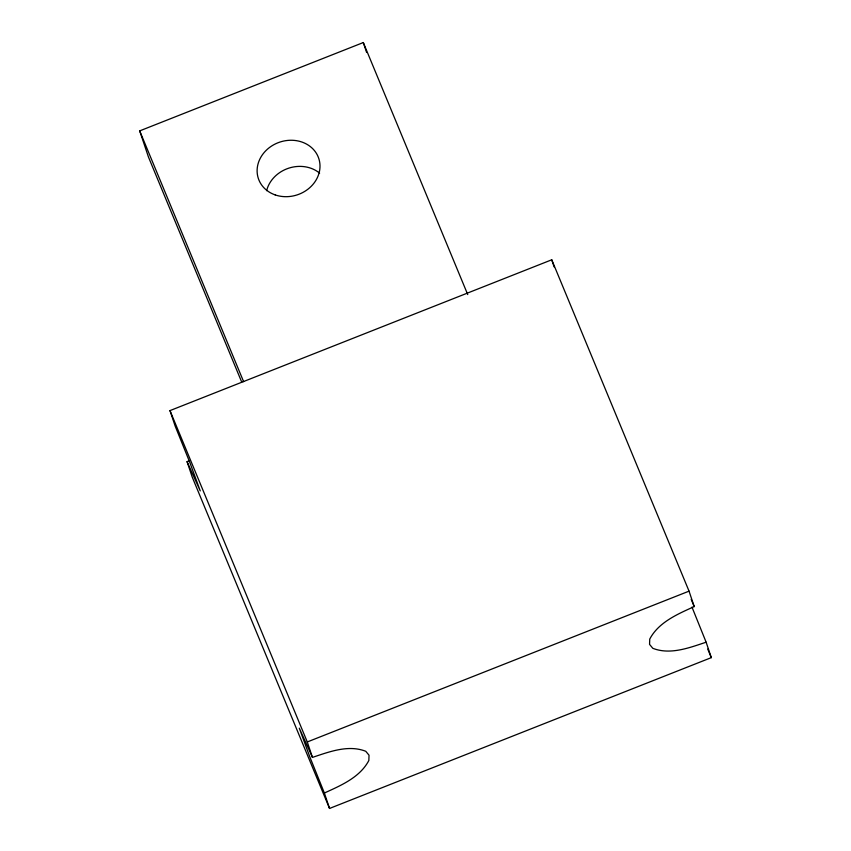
<?xml version="1.0" encoding="UTF-8"?>
<svg xmlns="http://www.w3.org/2000/svg" width="851" height="851" viewBox="0 0 851 851"><rect width="100%" height="100%" fill="white"/><g stroke="black" fill="none" stroke-linecap="round" stroke-linejoin="round"><path stroke-width="1.28" d="M691.98 607.114L706.128 642.207L711.298 657.642L329.539 808.45L192.23 477.103L187.071 461.667L189.411 460.614M187.071 461.667L200.24 490.899L189.773 462.316L175.146 426.043L169.987 410.608L551.746 259.789L689.044 591.147L694.214 606.582C677.651 614.114 658.631 622.177 649.738 639.09L649.558 644.388L652.823 648.313C670.237 655.164 689.363 647.749 706.128 642.207M324.369 793.015C340.932 785.473 359.952 777.42 368.845 760.496L369.026 755.209L365.76 751.284C348.346 744.423 329.22 751.837 312.455 757.39L299.286 728.158L309.753 756.73L324.369 793.015L329.539 808.45M241.716 382.099L148.446 156.999L139.702 130.884L363.303 42.55L467.731 294.563M312.455 757.39L307.285 741.955L689.044 591.147M691.203 599.402L694.214 606.582M707.734 649.047L711.298 657.642M139.702 130.884L243.62 381.663M169.987 410.608L307.285 741.955M551.746 259.789L554.129 266.916M363.303 42.55L366.632 52.507M266.629 190.667A31.827 27.785 -18.5 0 1 288.606 168.211A31.827 27.785 -18.5 0 1 319.614 173.147M275.16 194.9A31.827 27.785 -18.5 0 0 319.891 163.828A31.827 27.785 -18.5 0 0 270.618 146.691A31.827 27.785 -18.5 0 0 275.16 194.9"/></g></svg>
